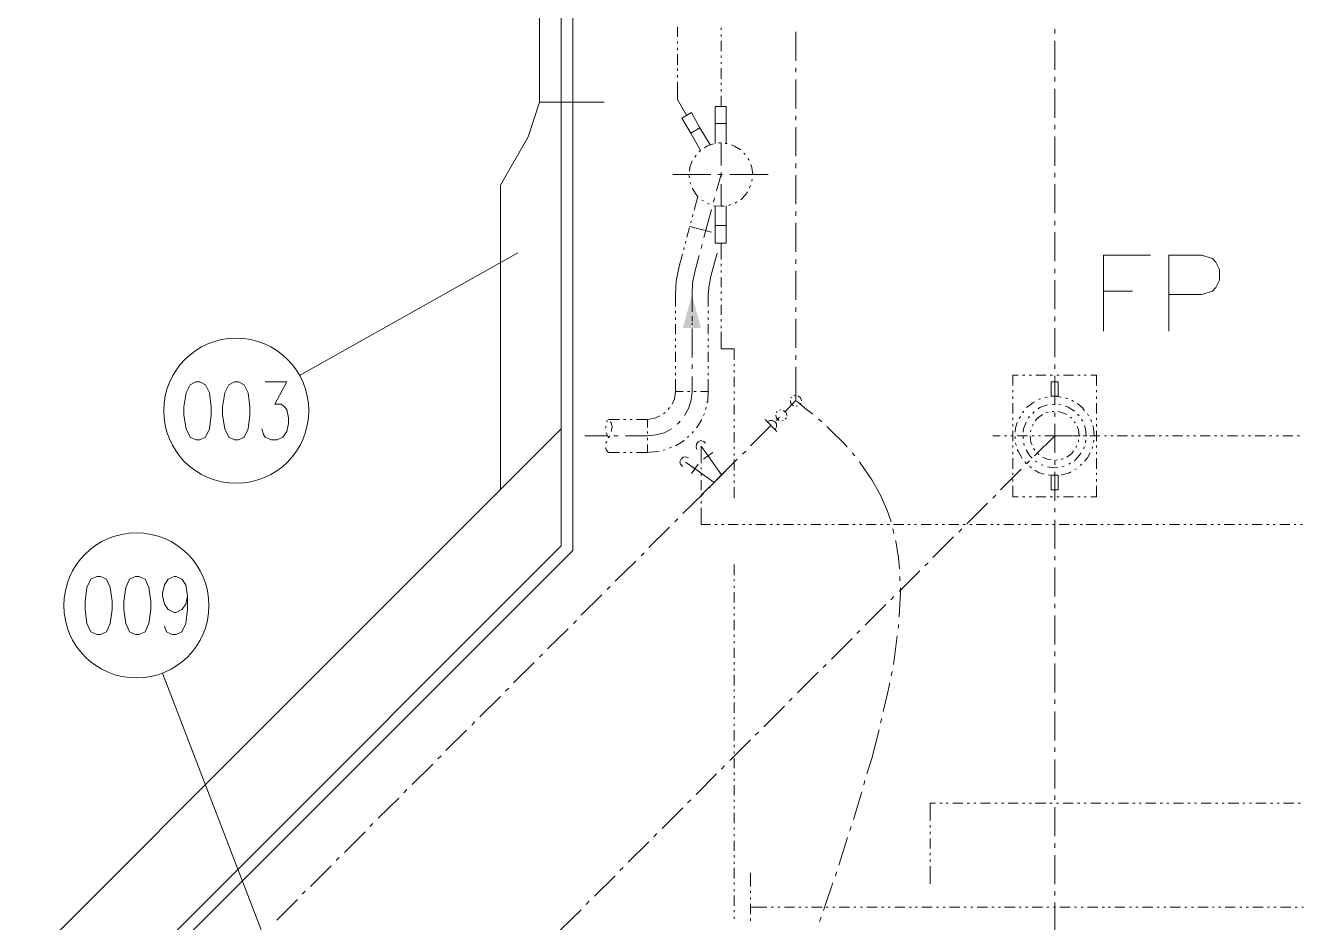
# Model space of a CAD drawing. Header units: millimetres. Extents: x 0 to 588, y 0 to 874.
# Drawn here: x 217.1 to 278.6, y 704.4 to 747.6 of the extents above; entities that cross this region are included whole.
import ezdxf

# ---------------------------------------------------------------- set-up
doc = ezdxf.new("R2010")
doc.units = ezdxf.units.MM
doc.layers.get('0').update_dxf_attribs({"lineweight": 18})

msp = doc.modelspace()

# ---------------------------------------------------------------- hatches: boundary and pattern name
msp.add_hatch(color=0).paths.add_polyline_path([(249.195, 734.631), (249.619, 733.023), (248.751, 733.023)], flags=0)

# ---------------------------------------------------------------- linework, layer by layer
at = {"color": 0, "lineweight": 0}
for points in [[(261.599, 786.976), (260.202, 786.638), (258.847, 786.193), (257.493, 785.664), (256.201, 785.072), (254.931, 784.394), (253.704, 783.632), (252.54, 782.786), (251.418, 781.897), (250.359, 780.923), (249.364, 779.885), (248.433, 778.785), (247.565, 777.642), (246.761, 776.436), (246.041, 775.187), (245.406, 773.916), (244.856, 772.583), (244.369, 771.229), (243.988, 769.852), (243.671, 768.434), (243.459, 767.016), (243.459, 722.312)], [(242.887, 722.545), (242.887, 767.037)], [(241.85, 743.902), (241.85, 766.085)], [(248.497, 747.522), (248.497, 747.035)], [(250.592, 747.48), (250.592, 747.373)], [(250.592, 747.162), (250.592, 747.056)], [(254.19, 745.892), (254.19, 747.289)], [(254.19, 745.892), (254.19, 747.289)], [(266.658, 747.416), (266.658, 747.204)], [(248.497, 746.823), (248.497, 746.718)], [(248.497, 746.506), (248.497, 746.4)], [(250.592, 746.844), (250.592, 746.358)], [(266.658, 746.844), (266.658, 745.448)], [(248.497, 746.209), (248.497, 745.701)], [(250.592, 746.146), (250.592, 746.04)], [(248.497, 745.511), (248.497, 745.405)], [(250.592, 745.829), (250.592, 745.744)], [(250.592, 745.532), (250.592, 745.024)], [(254.19, 745.341), (254.19, 745.553)], [(254.19, 745.341), (254.19, 745.553)], [(248.497, 745.194), (248.497, 745.087)], [(248.497, 744.876), (248.497, 744.029)], [(250.592, 744.834), (250.592, 744.728)], [(254.19, 743.585), (254.19, 744.982)], [(254.19, 743.585), (254.19, 744.982)], [(266.658, 745.109), (266.658, 744.897)], [(248.497, 744.029), (248.941, 743.246)], [(250.592, 744.516), (250.592, 744.41)], [(250.592, 744.198), (250.592, 743.691)], [(266.658, 744.537), (266.658, 743.14)], [(239.966, 739.902), (241.3, 742.23), (241.85, 743.902), (244.962, 743.902)], [(250.317, 742.865), (250.846, 742.865), (250.846, 741.912)], [(250.317, 741.912), (250.317, 742.865)], [(254.19, 743.034), (254.19, 743.246)], [(254.19, 743.034), (254.19, 743.246)], [(266.658, 742.802), (266.658, 742.59)], [(249.597, 741.574), (249.132, 742.4)], [(250.063, 741.849), (249.576, 742.654)], [(254.19, 741.299), (254.19, 742.696)], [(254.19, 741.299), (254.19, 742.696)], [(266.658, 742.251), (266.658, 740.833)], [(249.597, 741.574), (249.534, 741.511)], [(250.232, 741.891), (249.915, 741.785), (249.788, 741.701)], [(250.571, 741.934), (250.465, 741.934)], [(250.592, 741.934), (250.592, 740.854)], [(250.888, 741.912), (250.783, 741.912)], [(251.545, 741.595), (251.248, 741.785), (251.1, 741.849)], [(249.195, 741.066), (249.089, 740.748), (249.068, 740.579)], [(249.386, 741.341), (249.322, 741.256)], [(251.756, 741.383), (251.693, 741.447)], [(251.947, 741.108), (251.883, 741.193)], [(254.19, 740.727), (254.19, 740.939)], [(254.19, 740.727), (254.19, 740.939)], [(248.264, 740.41), (250.105, 740.41)], [(249.047, 740.368), (249.068, 740.262)], [(250.381, 739.627), (250.592, 740.41)], [(250.444, 740.41), (250.656, 740.41)], [(250.592, 740.516), (250.592, 740.304)], [(251.016, 740.41), (252.857, 740.41)], [(252.116, 740.41), (252.074, 740.748), (252.031, 740.897)], [(252.116, 740.41), (252.137, 740.41)], [(254.19, 738.991), (254.19, 740.388)], [(254.19, 738.991), (254.19, 740.388)], [(266.658, 740.494), (266.658, 740.283)], [(239.966, 725.255), (239.966, 739.902)], [(249.089, 740.05), (249.132, 739.944)], [(249.195, 739.754), (249.386, 739.457), (249.492, 739.33)], [(250.592, 739.944), (250.592, 738.886)], [(251.968, 739.775), (252.01, 739.88)], [(252.074, 740.092), (252.095, 740.198)], [(266.658, 739.944), (266.658, 738.547)], [(249.47, 739.351), (249.301, 738.696)], [(249.661, 739.182), (249.745, 739.14)], [(250.232, 739.076), (250.275, 739.288)], [(251.269, 739.034), (251.354, 739.098)], [(251.545, 739.203), (251.778, 739.457), (251.862, 739.585)], [(249.238, 738.484), (249.216, 738.378)], [(249.767, 737.383), (250.126, 738.737)], [(249.936, 739.013), (250.042, 738.991)], [(250.232, 738.907), (250.592, 738.886), (250.74, 738.886)], [(250.846, 737.955), (250.317, 737.955), (250.317, 738.907)], [(250.846, 738.907), (250.846, 737.955)], [(250.952, 738.928), (251.058, 738.97)], [(254.19, 738.42), (254.19, 738.632)], [(254.19, 738.42), (254.19, 738.632)], [(249.068, 737.87), (248.941, 737.404)], [(249.089, 737.912), (250.126, 737.637)], [(249.153, 738.187), (249.132, 738.081)], [(254.19, 736.684), (254.19, 738.081)], [(254.19, 736.684), (254.19, 738.081)], [(266.658, 738.187), (266.658, 737.976)], [(266.658, 737.637), (266.658, 736.24)], [(240.813, 736.642), (230.293, 730.737)], [(248.814, 736.896), (248.793, 736.79)], [(248.899, 737.213), (248.878, 737.108)], [(249.64, 736.854), (249.682, 737.044)], [(250.402, 736.621), (250.105, 735.52)], [(250.592, 737.108), (250.592, 736.324)], [(248.73, 736.6), (248.56, 735.923)], [(249.322, 735.732), (249.534, 736.515)], [(250.592, 736.113), (250.592, 736.007)], [(254.19, 736.113), (254.19, 736.324)], [(254.19, 736.113), (254.19, 736.324)], [(269.007, 732.875), (269.007, 736.536), (271.272, 736.536)], [(272.161, 732.875), (272.161, 736.536), (273.727, 736.536), (274.257, 736.367), (274.426, 736.198), (274.595, 735.838), (274.595, 735.33), (274.426, 734.97), (274.257, 734.801), (273.727, 734.631), (272.161, 734.631)], [(248.56, 735.923), (248.433, 735.287), (248.391, 734.631)], [(249.322, 735.732), (249.216, 735.182), (249.195, 734.631)], [(250.105, 735.52), (250.021, 735.076), (249.978, 734.631)], [(250.592, 735.795), (250.592, 735.69)], [(250.592, 735.478), (250.592, 734.991)], [(254.19, 734.377), (254.19, 735.774)], [(254.19, 734.377), (254.19, 735.774)], [(266.658, 735.88), (266.658, 735.669)], [(250.592, 734.78), (250.592, 734.673)], [(266.658, 735.33), (266.658, 733.933)], [(269.007, 734.801), (270.404, 734.801)], [(248.391, 734.631), (248.391, 734.06)], [(249.195, 733.806), (249.195, 734.631)], [(249.195, 733.912), (249.195, 734.631)], [(249.978, 734.631), (249.978, 734.06)], [(250.592, 734.462), (250.592, 734.356)], [(248.391, 733.848), (248.391, 733.742)], [(249.195, 733.489), (249.195, 733.594)], [(249.195, 733.361), (249.195, 733.552)], [(249.978, 733.848), (249.978, 733.742)], [(250.592, 734.144), (250.592, 733.658)], [(254.19, 733.806), (254.19, 734.018)], [(254.19, 733.806), (254.19, 734.018)], [(266.658, 733.573), (266.658, 733.361)], [(248.391, 733.53), (248.391, 733.425)], [(248.391, 733.213), (248.391, 732.726)], [(249.195, 733.171), (249.195, 733.277)], [(249.195, 731.605), (249.195, 733.001)], [(249.195, 732.134), (249.195, 732.959)], [(249.978, 733.53), (249.978, 733.425)], [(249.978, 733.213), (249.978, 732.726)], [(250.592, 733.446), (250.592, 733.34)], [(250.592, 733.129), (250.592, 733.023)], [(254.19, 732.07), (254.19, 733.467)], [(254.19, 732.07), (254.19, 733.467)], [(266.658, 733.023), (266.658, 731.626)], [(248.391, 732.515), (248.391, 732.409)], [(249.978, 732.515), (249.978, 732.409)], [(250.592, 732.832), (250.592, 732.028)], [(248.391, 732.197), (248.391, 732.091)], [(248.391, 731.88), (248.391, 731.393)], [(249.978, 732.197), (249.978, 732.091)], [(249.978, 731.88), (249.978, 731.393)], [(250.592, 732.028), (251.227, 732.028)], [(251.227, 731.498), (251.227, 732.028)], [(254.19, 731.498), (254.19, 731.711)], [(254.19, 731.498), (254.19, 731.711)], [(248.391, 731.181), (248.391, 731.076)], [(249.195, 731.054), (249.195, 731.266)], [(249.978, 731.181), (249.978, 731.076)], [(251.227, 731.181), (251.227, 731.287)], [(254.19, 729.53), (254.19, 731.16)], [(254.19, 729.53), (254.19, 731.16)], [(266.658, 731.266), (266.658, 731.054)], [(248.391, 730.863), (248.391, 730.758)], [(248.391, 730.567), (248.391, 729.974)], [(248.835, 728.811), (249.026, 729.149), (249.153, 729.551), (249.195, 729.974), (249.195, 730.694)], [(249.978, 730.863), (249.978, 730.758)], [(249.978, 730.567), (249.978, 729.974)], [(251.227, 730.885), (251.227, 730.991)], [(251.227, 730.186), (251.227, 730.673)], [(264.901, 730.758), (264.647, 730.758), (264.647, 730.25)], [(265.218, 730.758), (265.113, 730.758)], [(265.536, 730.758), (265.43, 730.758)], [(266.234, 730.758), (265.748, 730.758)], [(266.552, 730.758), (266.446, 730.758)], [(266.658, 730.715), (266.658, 729.319)], [(266.869, 730.758), (266.764, 730.758)], [(267.568, 730.758), (267.081, 730.758)], [(267.885, 730.758), (267.779, 730.758)], [(268.182, 730.758), (268.076, 730.758)], [(268.668, 730.25), (268.668, 730.758), (268.393, 730.758)], [(228.642, 730.44), (229.679, 730.44), (229.108, 729.361), (229.404, 729.361), (229.574, 729.234), (229.679, 729.107), (229.764, 728.705), (229.764, 728.43), (229.679, 728.048), (229.489, 727.774), (229.214, 727.646), (228.939, 727.646), (228.642, 727.774), (228.558, 727.9), (228.473, 728.176)], [(248.243, 729.361), (248.349, 729.615), (248.391, 729.974)], [(248.772, 729.974), (248.391, 729.974)], [(249.089, 729.974), (248.983, 729.974)], [(249.386, 729.974), (249.28, 729.974)], [(249.978, 729.974), (249.597, 729.974)], [(249.915, 729.424), (249.957, 729.509), (249.978, 729.974)], [(251.227, 729.869), (251.227, 729.974)], [(264.647, 730.038), (264.647, 729.933)], [(268.668, 729.933), (268.668, 730.038)], [(251.227, 729.551), (251.227, 729.657)], [(251.227, 728.853), (251.227, 729.34)], [(253.64, 728.98), (254.19, 729.53)], [(253.936, 729.53), (253.958, 729.382), (254.064, 729.297), (254.085, 729.276)], [(254, 729.7), (253.958, 729.657)], [(254.169, 729.784), (254.106, 729.763)], [(254.19, 729.53), (254.212, 729.509), (254.275, 729.466), (254.36, 729.403), (254.487, 729.297), (254.635, 729.17), (254.826, 729.022), (255.016, 728.874)], [(254.212, 729.255), (254.275, 729.276)], [(254.466, 729.53), (254.423, 729.657), (254.317, 729.742), (254.296, 729.763)], [(254.381, 729.34), (254.423, 729.382), (254.423, 729.403)], [(254.466, 729.53), (254.487, 729.53)], [(264.647, 729.72), (264.647, 729.615)], [(264.647, 729.403), (264.647, 728.916)], [(265.705, 729.466), (265.599, 729.424), (265.303, 729.191)], [(266.319, 729.319), (265.98, 729.212), (265.853, 729.128)], [(265.98, 729.615), (265.917, 729.594), (265.896, 729.573)], [(266.298, 729.7), (266.277, 729.7), (266.192, 729.678)], [(266.975, 729.7), (266.658, 729.742), (266.488, 729.72)], [(266.637, 729.361), (266.531, 729.34)], [(266.954, 729.319), (266.848, 729.34)], [(267.61, 729.022), (267.314, 729.212), (267.166, 729.255)], [(267.293, 729.615), (267.187, 729.657)], [(267.568, 729.488), (267.483, 729.551)], [(268.097, 729.043), (268.012, 729.17), (267.758, 729.382)], [(268.668, 729.615), (268.668, 729.72)], [(268.668, 728.916), (268.668, 729.403)], [(245.703, 728.62), (245.173, 728.62)], [(245.999, 728.62), (245.893, 728.62)], [(246.316, 728.62), (246.211, 728.62)], [(247.057, 728.62), (246.528, 728.62)], [(247.057, 728.62), (247.396, 728.683), (247.65, 728.789)], [(247.057, 728.62), (247.057, 728.239)], [(247.819, 728.895), (247.904, 728.959)], [(248.052, 729.107), (248.116, 729.191)], [(249.386, 728.218), (249.428, 728.239), (249.661, 728.62)], [(249.745, 728.811), (249.788, 728.916)], [(249.851, 729.107), (249.873, 729.212)], [(251.227, 728.535), (251.227, 728.641)], [(252.709, 728.62), (253.28, 728.048)], [(253.238, 728.832), (253.259, 728.683), (253.365, 728.599), (253.386, 728.577)], [(253.302, 729.001), (253.259, 728.959)], [(253.259, 728.577), (253.407, 728.726)], [(253.471, 729.085), (253.407, 729.065)], [(253.767, 728.832), (253.725, 728.959), (253.619, 729.043), (253.598, 729.065)], [(253.683, 728.641), (253.725, 728.683), (253.725, 728.705)], [(253.767, 728.832), (253.788, 728.832)], [(255.27, 728.641), (255.312, 728.62), (255.439, 728.514)], [(264.647, 728.705), (264.647, 728.599)], [(265.007, 728.768), (264.943, 728.662)], [(265.176, 729.022), (265.113, 728.937)], [(265.451, 728.768), (265.388, 728.683)], [(265.663, 729.001), (265.599, 728.916)], [(266.065, 728.853), (265.811, 728.662), (265.726, 728.556)], [(266.34, 728.959), (266.234, 728.937)], [(266.615, 729.001), (266.531, 729.001)], [(266.658, 728.959), (266.658, 728.747)], [(267.25, 728.853), (266.954, 728.98), (266.806, 729.001)], [(267.483, 728.683), (267.399, 728.726)], [(267.843, 728.789), (267.758, 728.874)], [(268.012, 728.535), (267.949, 728.62)], [(268.288, 728.789), (268.245, 728.895)], [(268.436, 728.514), (268.414, 728.556), (268.393, 728.62)], [(268.668, 728.599), (268.668, 728.705)], [(204.174, 689.462), (242.887, 728.176)], [(245.047, 728.303), (245.047, 728.196)], [(245.131, 728.577), (245.11, 728.556), (245.089, 728.493)], [(245.3, 728.048), (245.343, 728.282), (245.3, 728.451), (245.258, 728.514)], [(247.057, 727.837), (247.459, 727.879), (247.862, 727.985), (248.2, 728.176)], [(247.057, 728.048), (247.057, 727.943)], [(248.476, 728.387), (248.56, 728.451), (248.624, 728.535)], [(249.195, 727.964), (249.259, 728.048)], [(251.227, 728.218), (251.227, 728.323)], [(251.227, 727.519), (251.227, 728.006)], [(252.01, 727.35), (253.005, 728.345)], [(253.196, 728.133), (253.259, 728.26), (253.259, 728.408), (253.196, 728.514), (253.069, 728.577), (252.942, 728.577), (252.815, 728.514)], [(253.513, 728.556), (253.577, 728.577)], [(255.693, 728.282), (255.863, 728.112), (256.519, 727.456), (256.667, 727.287)], [(264.647, 728.387), (264.647, 728.282)], [(264.647, 728.069), (264.647, 727.583)], [(264.858, 728.472), (264.774, 728.196), (264.753, 728.006)], [(265.282, 728.493), (265.155, 728.176), (265.134, 728.006)], [(265.515, 728.112), (265.493, 728.027)], [(265.62, 728.387), (265.578, 728.303)], [(266.658, 728.408), (266.658, 727.011)], [(267.652, 728.451), (267.589, 728.514)], [(267.843, 727.837), (267.801, 728.133), (267.737, 728.282)], [(268.182, 727.837), (268.139, 728.176), (268.097, 728.323)], [(268.563, 727.837), (268.52, 728.196), (268.499, 728.323)], [(268.668, 728.282), (268.668, 728.387)], [(268.668, 727.583), (268.668, 728.069)], [(245.089, 727.837), (244.03, 727.837)], [(245.047, 727.477), (245.047, 727.498), (245.089, 727.562)], [(245.068, 727.985), (245.173, 727.731)], [(245.173, 727.752), (245.237, 727.837)], [(245.639, 727.837), (245.428, 727.837)], [(247.057, 727.837), (245.999, 727.837)], [(247.057, 727.731), (247.057, 727.625)], [(247.057, 727.414), (247.057, 727.033)], [(248.391, 727.35), (248.772, 727.583), (248.814, 727.625)], [(248.962, 727.752), (249.047, 727.816)], [(249.851, 727.477), (249.767, 727.562), (249.619, 727.604), (249.492, 727.54), (249.407, 727.434), (249.386, 727.308), (249.428, 727.18)], [(264.033, 727.837), (263.673, 727.837)], [(264.351, 727.837), (264.245, 727.837)], [(264.647, 727.837), (264.541, 727.837)], [(264.753, 727.794), (264.753, 727.688)], [(264.774, 727.477), (264.774, 727.456), (264.816, 727.371)], [(265.345, 727.837), (264.858, 727.837)], [(265.134, 727.794), (265.134, 727.688)], [(265.176, 727.477), (265.197, 727.371)], [(265.472, 727.837), (265.515, 727.519), (265.578, 727.393)], [(265.663, 727.837), (265.557, 727.837)], [(265.684, 726.863), (266.658, 727.837)], [(265.98, 727.837), (265.875, 727.837)], [(266.679, 727.837), (266.192, 727.837)], [(266.658, 727.837), (267.504, 727.837)], [(266.996, 727.837), (266.89, 727.837)], [(267.314, 727.837), (267.208, 727.837)], [(267.885, 727.837), (267.526, 727.837)], [(267.716, 727.837), (267.822, 727.837)], [(267.801, 727.54), (267.801, 727.646)], [(267.843, 727.837), (267.864, 727.837)], [(268.034, 727.837), (268.139, 727.837)], [(268.139, 727.498), (268.161, 727.625)], [(268.182, 727.837), (268.203, 727.837)], [(268.351, 727.837), (268.838, 727.837)], [(268.52, 727.519), (268.541, 727.625)], [(268.563, 727.837), (268.584, 727.837)], [(269.05, 727.837), (269.155, 727.837)], [(269.367, 727.837), (269.473, 727.837)], [(269.663, 727.837), (270.171, 727.837)], [(270.362, 727.837), (270.468, 727.837)], [(270.679, 727.837), (270.785, 727.837)], [(270.997, 727.837), (271.484, 727.837)], [(271.695, 727.837), (271.801, 727.837)], [(272.013, 727.837), (272.119, 727.837)], [(272.33, 727.837), (272.817, 727.837)], [(273.029, 727.837), (273.135, 727.837)], [(273.346, 727.837), (273.452, 727.837)], [(273.664, 727.837), (274.151, 727.837)], [(274.362, 727.837), (274.468, 727.837)], [(274.659, 727.837), (274.764, 727.837)], [(274.976, 727.837), (275.463, 727.837)], [(275.675, 727.837), (275.781, 727.837)], [(275.992, 727.837), (276.098, 727.837)], [(276.31, 727.837), (276.796, 727.837)], [(277.008, 727.837), (277.114, 727.837)], [(277.326, 727.837), (277.432, 727.837)], [(277.643, 727.837), (278.13, 727.837)], [(278.342, 727.837), (278.447, 727.837)], [(245.173, 727.033), (245.068, 727.159), (245.047, 727.265)], [(245.703, 727.033), (245.173, 727.033)], [(245.999, 727.033), (245.893, 727.033)], [(246.316, 727.033), (246.211, 727.033)], [(247.057, 727.033), (246.528, 727.033)], [(247.057, 727.033), (247.502, 727.075), (247.608, 727.096)], [(247.798, 727.138), (247.904, 727.159)], [(248.095, 727.244), (248.2, 727.287)], [(249.026, 726.779), (248.899, 726.821), (248.772, 726.799), (248.666, 726.715), (248.602, 726.588), (248.645, 726.461), (248.73, 726.355)], [(249.64, 727.329), (249.64, 726.525)], [(249.64, 727.329), (249.957, 726.885)], [(249.745, 726.715), (250.19, 727.033)], [(250.613, 725.953), (249.957, 726.885)], [(251.227, 727.202), (251.227, 727.308)], [(251.227, 726.885), (251.227, 726.99)], [(251.629, 726.948), (251.778, 727.096)], [(256.9, 727.011), (257.027, 726.863)], [(264.647, 727.371), (264.647, 727.265)], [(264.647, 727.054), (264.647, 726.948)], [(264.858, 727.18), (264.901, 727.096), (265.07, 726.779), (265.091, 726.736)], [(265.282, 727.159), (265.451, 726.885), (265.578, 726.758)], [(265.642, 727.223), (265.705, 727.138)], [(265.832, 726.99), (265.917, 726.927)], [(266.065, 726.799), (266.34, 726.694), (266.488, 726.673)], [(267.25, 726.799), (267.483, 726.99), (267.568, 727.117)], [(267.61, 726.63), (267.843, 726.885), (267.928, 727.011)], [(267.695, 727.265), (267.716, 727.35)], [(268.055, 727.202), (268.076, 727.308)], [(268.097, 726.609), (268.245, 726.779), (268.372, 727.011)], [(268.457, 727.223), (268.478, 727.308)], [(268.668, 727.265), (268.668, 727.371)], [(268.668, 726.948), (268.668, 727.054)], [(248.878, 726.567), (249.343, 726.25)], [(249.492, 726.461), (249.174, 726.016)], [(250.254, 725.593), (249.343, 726.25)], [(249.64, 726.313), (249.64, 726.228)], [(250.381, 725.72), (251.375, 726.715)], [(250.444, 725.762), (251.227, 726.567)], [(251.227, 726.186), (251.227, 726.694)], [(257.26, 726.588), (257.852, 725.72)], [(264.054, 725.233), (265.049, 726.228)], [(264.647, 726.758), (264.647, 726.25)], [(265.218, 726.588), (265.282, 726.504)], [(265.303, 726.482), (265.451, 726.63)], [(265.451, 726.355), (265.536, 726.291)], [(265.705, 726.186), (265.917, 726.059), (266.15, 725.995)], [(265.726, 726.609), (265.811, 726.567)], [(266.002, 726.44), (266.107, 726.419)], [(266.319, 726.334), (266.658, 726.291), (266.806, 726.313)], [(266.658, 726.651), (266.658, 726.44)], [(266.679, 726.651), (266.785, 726.673)], [(266.975, 726.694), (267.06, 726.736)], [(267.017, 726.355), (267.123, 726.376)], [(267.335, 726.461), (267.42, 726.525)], [(267.631, 726.207), (267.716, 726.25)], [(267.885, 726.398), (267.97, 726.461)], [(268.668, 726.25), (268.668, 726.758)], [(249.64, 726.016), (249.64, 725.91)], [(250.444, 725.762), (249.64, 724.979)], [(249.64, 725.699), (249.64, 725.212)], [(251.227, 725.89), (251.227, 725.995)], [(251.227, 725.572), (251.227, 725.678)], [(257.852, 725.72), (258.255, 725.001)], [(264.647, 726.059), (264.647, 725.953)], [(264.647, 725.741), (264.647, 725.636)], [(266.361, 725.953), (266.467, 725.932)], [(266.658, 726.101), (266.658, 724.704)], [(266.679, 725.932), (266.785, 725.932)], [(266.975, 725.953), (267.017, 725.953), (267.377, 726.059), (267.441, 726.101)], [(268.668, 725.953), (268.668, 726.059)], [(268.668, 725.636), (268.668, 725.741)], [(248.751, 724.09), (249.745, 725.064)], [(249.64, 725.001), (249.64, 724.894)], [(250, 725.318), (250.148, 725.466)], [(251.227, 724.831), (251.227, 725.361)], [(258.255, 725.001), (258.572, 724.281), (258.784, 723.688)], [(263.673, 724.831), (263.821, 724.979)], [(264.647, 725.424), (264.647, 724.894), (264.901, 724.894)], [(268.668, 724.894), (268.668, 725.424)], [(249.64, 724.683), (249.64, 724.577)], [(249.64, 724.365), (249.64, 723.561)], [(262.424, 723.604), (263.419, 724.598)], [(265.113, 724.894), (265.218, 724.894)], [(265.43, 724.894), (265.536, 724.894)], [(265.748, 724.894), (266.234, 724.894)], [(266.446, 724.894), (266.552, 724.894)], [(266.658, 724.344), (266.658, 724.154)], [(266.764, 724.894), (266.869, 724.894)], [(267.081, 724.894), (267.568, 724.894)], [(267.779, 724.894), (267.885, 724.894)], [(268.076, 724.894), (268.182, 724.894)], [(268.393, 724.894), (268.668, 724.894)], [(248.37, 723.688), (248.518, 723.836)], [(266.658, 723.794), (266.658, 722.397)], [(247.121, 722.461), (248.116, 723.434)], [(249.64, 723.561), (250.084, 723.561)], [(250.296, 723.561), (250.402, 723.561)], [(250.613, 723.561), (250.719, 723.561)], [(250.931, 723.561), (251.418, 723.561)], [(251.629, 723.561), (251.735, 723.561)], [(251.947, 723.561), (252.053, 723.561)], [(252.264, 723.561), (252.751, 723.561)], [(252.963, 723.561), (253.069, 723.561)], [(253.28, 723.561), (253.386, 723.561)], [(253.598, 723.561), (254.085, 723.561)], [(254.296, 723.561), (254.402, 723.561)], [(254.593, 723.561), (254.698, 723.561)], [(254.91, 723.561), (255.397, 723.561)], [(255.609, 723.561), (255.714, 723.561)], [(255.926, 723.561), (256.032, 723.561)], [(256.244, 723.561), (256.731, 723.561)], [(256.942, 723.561), (257.048, 723.561)], [(257.26, 723.561), (257.365, 723.561)], [(257.577, 723.561), (258.064, 723.561)], [(258.276, 723.561), (258.382, 723.561)], [(258.593, 723.561), (258.699, 723.561)], [(258.868, 723.35), (258.911, 723.138)], [(258.889, 723.561), (259.397, 723.561)], [(259.588, 723.561), (259.694, 723.561)], [(259.906, 723.561), (260.011, 723.561)], [(260.223, 723.561), (260.71, 723.561)], [(260.921, 723.561), (261.027, 723.561)], [(261.239, 723.561), (261.345, 723.561)], [(261.557, 723.561), (262.043, 723.561)], [(262.043, 723.201), (262.192, 723.35)], [(262.255, 723.561), (262.361, 723.561)], [(262.572, 723.561), (262.678, 723.561)], [(262.89, 723.561), (263.377, 723.561)], [(263.589, 723.561), (263.694, 723.561)], [(263.885, 723.561), (263.991, 723.561)], [(264.202, 723.561), (264.689, 723.561)], [(264.901, 723.561), (265.007, 723.561)], [(265.218, 723.561), (265.324, 723.561)], [(265.536, 723.561), (266.023, 723.561)], [(266.234, 723.561), (266.34, 723.561)], [(266.552, 723.561), (266.658, 723.561)], [(266.869, 723.561), (267.356, 723.561)], [(267.568, 723.561), (267.674, 723.561)], [(267.885, 723.561), (267.991, 723.561)], [(268.182, 723.561), (268.69, 723.561)], [(268.88, 723.561), (268.986, 723.561)], [(269.198, 723.561), (269.303, 723.561)], [(269.515, 723.561), (270.002, 723.561)], [(270.214, 723.561), (270.32, 723.561)], [(270.531, 723.561), (270.637, 723.561)], [(270.849, 723.561), (271.336, 723.561)], [(271.547, 723.561), (271.653, 723.561)], [(271.865, 723.561), (271.971, 723.561)], [(272.182, 723.561), (272.669, 723.561)], [(272.881, 723.561), (272.986, 723.561)], [(273.177, 723.561), (273.283, 723.561)], [(273.495, 723.561), (273.981, 723.561)], [(274.193, 723.561), (274.299, 723.561)], [(274.51, 723.561), (274.616, 723.561)], [(274.828, 723.561), (275.315, 723.561)], [(275.526, 723.561), (275.632, 723.561)], [(275.844, 723.561), (275.95, 723.561)], [(276.161, 723.561), (276.648, 723.561)], [(276.86, 723.561), (276.966, 723.561)], [(277.178, 723.561), (277.283, 723.561)], [(277.495, 723.561), (277.982, 723.561)], [(278.193, 723.561), (278.278, 723.561)], [(278.49, 723.561), (278.596, 723.561)], [(209.952, 689.588), (242.887, 722.545)], [(258.995, 722.799), (259.017, 722.757), (259.144, 721.953), (259.186, 721.423)], [(260.795, 721.973), (261.789, 722.969)], [(243.459, 722.312), (210.227, 689.102), (194.712, 684.932)], [(246.74, 722.058), (246.888, 722.206)], [(266.658, 722.037), (266.658, 721.846)], [(245.491, 720.83), (246.486, 721.804)], [(251.227, 721.127), (251.227, 721.635)], [(259.165, 720.344), (260.159, 721.338)], [(260.413, 721.572), (260.562, 721.719)], [(266.658, 721.487), (266.658, 720.09)], [(224.896, 720.132), (224.811, 719.73), (224.621, 719.476), (224.345, 719.328), (224.261, 719.328), (223.964, 719.476), (223.795, 719.73), (223.689, 720.132), (223.689, 720.259), (223.795, 720.661), (223.964, 720.937), (224.261, 721.064), (224.345, 721.064), (224.621, 720.937), (224.811, 720.661), (224.896, 720.132), (224.896, 719.476), (224.811, 718.798), (224.621, 718.397), (224.345, 718.269), (224.155, 718.269), (223.88, 718.397), (223.795, 718.671)], [(251.227, 720.83), (251.227, 720.915)], [(251.227, 720.513), (251.227, 720.619)], [(259.207, 721.064), (259.207, 720.852)], [(243.861, 719.201), (244.856, 720.175)], [(245.11, 720.429), (245.258, 720.577)], [(251.227, 719.815), (251.227, 720.301)], [(258.762, 719.941), (258.911, 720.09)], [(259.228, 720.513), (259.228, 720.301), (259.165, 719.116)], [(251.227, 719.497), (251.227, 719.603)], [(257.535, 718.714), (258.53, 719.709)], [(266.658, 719.751), (266.658, 719.54)], [(243.48, 718.798), (243.628, 718.947)], [(251.227, 719.18), (251.227, 719.286)], [(251.227, 718.481), (251.227, 718.968)], [(266.658, 719.18), (266.658, 717.783)], [(242.231, 717.571), (243.226, 718.544)], [(251.227, 718.163), (251.227, 718.269)], [(257.133, 718.312), (257.281, 718.46)], [(259.08, 718.206), (258.932, 717.042), (258.889, 716.83)], [(259.144, 718.756), (259.144, 718.651), (259.122, 718.566)], [(251.227, 717.846), (251.227, 717.952)], [(251.227, 717.148), (251.227, 717.634)], [(255.905, 717.084), (256.9, 718.079)], [(241.85, 717.169), (241.999, 717.317)], [(251.227, 716.83), (251.227, 716.936)], [(266.658, 717.444), (266.658, 717.232)], [(230.103, 699.748), (223.689, 716.407)], [(240.601, 715.941), (241.596, 716.915)], [(251.227, 716.512), (251.227, 716.619)], [(251.227, 715.814), (251.227, 716.322)], [(254.275, 715.454), (255.27, 716.449)], [(255.503, 716.682), (255.651, 716.83)], [(258.826, 716.491), (258.784, 716.28)], [(266.658, 716.873), (266.658, 715.476)], [(240.22, 715.539), (240.369, 715.687)], [(258.72, 715.941), (258.614, 715.433), (258.403, 714.565)], [(238.972, 714.311), (239.966, 715.285)], [(251.227, 715.518), (251.227, 715.623)], [(251.227, 715.201), (251.227, 715.306)], [(253.873, 715.052), (254.021, 715.201)], [(266.658, 715.137), (266.658, 714.925)], [(251.227, 714.502), (251.227, 714.989)], [(252.645, 713.824), (253.64, 714.819)], [(266.658, 714.565), (266.658, 713.168)], [(238.591, 713.909), (238.739, 714.058)], [(251.227, 714.184), (251.227, 714.29)], [(251.227, 713.867), (251.227, 713.973)], [(258.339, 714.227), (258.276, 714.015)], [(237.342, 712.681), (238.337, 713.655)], [(251.227, 713.168), (251.227, 713.655)], [(252.243, 713.422), (252.391, 713.571)], [(258.212, 713.676), (257.852, 712.301)], [(251.016, 712.194), (252.01, 713.19)], [(251.227, 712.851), (251.227, 712.957)], [(251.227, 712.533), (251.227, 712.639)], [(266.658, 712.83), (266.658, 712.618)], [(235.712, 711.052), (236.707, 712.025)], [(236.961, 712.279), (237.109, 712.428)], [(251.227, 711.835), (251.227, 712.321)], [(257.852, 712.301), (257.62, 711.559)], [(266.658, 712.258), (266.658, 710.861)], [(249.386, 710.565), (250.381, 711.559)], [(250.613, 711.792), (250.762, 711.941)], [(251.227, 711.518), (251.227, 711.623)], [(235.31, 710.649), (235.458, 710.798)], [(251.227, 711.221), (251.227, 711.327)], [(251.227, 710.523), (251.227, 711.01)], [(257.514, 711.242), (257.471, 711.03)], [(234.082, 709.422), (235.077, 710.396)], [(248.983, 710.162), (249.132, 710.311)], [(251.227, 710.205), (251.227, 710.311)], [(257.365, 710.692), (256.963, 709.358)], [(266.658, 710.523), (266.658, 710.311)], [(247.756, 708.935), (248.751, 709.93)], [(251.227, 709.887), (251.227, 709.994)], [(251.227, 709.189), (251.227, 709.676)], [(260.668, 710.141), (260.668, 709.295)], [(260.668, 710.141), (260.921, 710.141)], [(261.133, 710.141), (261.239, 710.141)], [(261.43, 710.141), (261.535, 710.141)], [(261.747, 710.141), (262.234, 710.141)], [(262.445, 710.141), (262.551, 710.141)], [(262.763, 710.141), (262.869, 710.141)], [(263.08, 710.141), (263.567, 710.141)], [(263.779, 710.141), (263.885, 710.141)], [(264.096, 710.141), (264.202, 710.141)], [(264.414, 710.141), (264.901, 710.141)], [(265.113, 710.141), (265.218, 710.141)], [(265.43, 710.141), (265.536, 710.141)], [(265.726, 710.141), (266.234, 710.141)], [(266.425, 710.141), (266.531, 710.141)], [(266.658, 709.951), (266.658, 708.554)], [(266.742, 710.141), (266.848, 710.141)], [(267.06, 710.141), (267.547, 710.141)], [(267.758, 710.141), (267.864, 710.141)], [(268.076, 710.141), (268.182, 710.141)], [(268.393, 710.141), (268.88, 710.141)], [(269.092, 710.141), (269.198, 710.141)], [(269.409, 710.141), (269.515, 710.141)], [(269.727, 710.141), (270.214, 710.141)], [(270.425, 710.141), (270.531, 710.141)], [(270.722, 710.141), (270.827, 710.141)], [(271.039, 710.141), (271.526, 710.141)], [(271.738, 710.141), (271.844, 710.141)], [(272.055, 710.141), (272.161, 710.141)], [(272.373, 710.141), (272.86, 710.141)], [(273.071, 710.141), (273.177, 710.141)], [(273.389, 710.141), (273.495, 710.141)], [(273.706, 710.141), (274.193, 710.141)], [(274.405, 710.141), (274.51, 710.141)], [(274.722, 710.141), (274.828, 710.141)], [(275.019, 710.141), (275.526, 710.141)], [(275.717, 710.141), (275.823, 710.141)], [(276.034, 710.141), (276.14, 710.141)], [(276.352, 710.141), (276.839, 710.141)], [(277.05, 710.141), (277.156, 710.141)], [(277.368, 710.141), (277.474, 710.141)], [(277.685, 710.141), (278.172, 710.141)], [(278.384, 710.141), (278.49, 710.141)], [(233.68, 709.019), (233.828, 709.168)], [(251.227, 708.872), (251.227, 708.977)], [(256.858, 709.019), (256.794, 708.829)], [(260.668, 709.083), (260.668, 708.977)], [(232.452, 707.771), (233.447, 708.766)], [(247.354, 708.533), (247.502, 708.681)], [(251.227, 708.554), (251.227, 708.66)], [(251.227, 707.855), (251.227, 708.342)], [(256.688, 708.49), (256.265, 707.157)], [(260.668, 708.766), (260.668, 708.66)], [(260.668, 708.448), (260.668, 707.961)], [(246.126, 707.305), (247.121, 708.279)], [(260.668, 707.75), (260.668, 707.644)], [(266.658, 708.215), (266.658, 708.003)], [(230.822, 706.141), (231.817, 707.136)], [(232.05, 707.39), (232.198, 707.538)], [(251.227, 707.538), (251.227, 707.644)], [(251.227, 707.221), (251.227, 707.326)], [(260.668, 707.432), (260.668, 707.326)], [(260.668, 707.115), (260.668, 706.268)], [(266.658, 707.644), (266.658, 706.247)], [(244.496, 705.676), (245.491, 706.649)], [(245.724, 706.903), (245.872, 707.051)], [(251.227, 706.522), (251.227, 707.03)], [(252.01, 706.797), (252.01, 706.141)], [(256.159, 706.84), (256.096, 706.628)], [(230.42, 705.76), (230.569, 705.908)], [(251.227, 706.226), (251.227, 706.331)], [(251.227, 705.908), (251.227, 706.014)], [(252.01, 705.929), (252.01, 705.823)], [(255.969, 706.311), (255.693, 705.463), (255.524, 704.977)], [(266.658, 705.908), (266.658, 705.697)], [(229.193, 704.511), (230.188, 705.506)], [(244.094, 705.273), (244.242, 705.422)], [(251.227, 705.209), (251.227, 705.697)], [(252.01, 705.612), (252.01, 705.506)], [(252.01, 705.294), (252.01, 704.808)], [(266.658, 705.358), (266.658, 703.94)], [(242.866, 704.046), (243.861, 705.019)], [(251.227, 704.892), (251.227, 704.998)], [(251.227, 704.575), (251.227, 704.68)], [(252.01, 705.146), (252.793, 705.146)], [(253.005, 705.146), (253.111, 705.146)], [(253.323, 705.146), (253.429, 705.146)], [(253.64, 705.146), (254.127, 705.146)], [(254.339, 705.146), (254.445, 705.146)], [(254.656, 705.146), (254.762, 705.146)], [(254.952, 705.146), (255.46, 705.146)], [(255.418, 704.659), (255.333, 704.448)], [(255.651, 705.146), (255.757, 705.146)], [(255.969, 705.146), (256.074, 705.146)], [(256.286, 705.146), (256.773, 705.146)], [(256.985, 705.146), (257.09, 705.146)], [(257.302, 705.146), (257.408, 705.146)], [(257.62, 705.146), (258.106, 705.146)], [(258.318, 705.146), (258.424, 705.146)], [(258.635, 705.146), (258.741, 705.146)], [(258.953, 705.146), (259.44, 705.146)], [(259.651, 705.146), (259.757, 705.146)], [(259.948, 705.146), (260.054, 705.146)], [(260.265, 705.146), (260.752, 705.146)], [(260.964, 705.146), (261.07, 705.146)], [(261.281, 705.146), (261.387, 705.146)], [(261.599, 705.146), (262.086, 705.146)], [(262.297, 705.146), (262.403, 705.146)], [(262.615, 705.146), (262.721, 705.146)], [(262.932, 705.146), (263.419, 705.146)], [(263.631, 705.146), (263.737, 705.146)], [(263.948, 705.146), (264.054, 705.146)], [(264.245, 705.146), (264.753, 705.146)], [(264.943, 705.146), (265.049, 705.146)], [(265.261, 705.146), (265.366, 705.146)], [(265.578, 705.146), (266.065, 705.146)], [(266.277, 705.146), (266.382, 705.146)], [(266.594, 705.146), (266.7, 705.146)], [(266.912, 705.146), (267.399, 705.146)], [(267.61, 705.146), (267.716, 705.146)], [(267.928, 705.146), (268.034, 705.146)], [(268.245, 705.146), (268.732, 705.146)], [(268.944, 705.146), (269.05, 705.146)], [(269.24, 705.146), (269.346, 705.146)], [(269.558, 705.146), (270.044, 705.146)], [(270.256, 705.146), (270.362, 705.146)], [(270.574, 705.146), (270.679, 705.146)], [(270.891, 705.146), (271.378, 705.146)], [(271.589, 705.146), (271.695, 705.146)], [(271.907, 705.146), (272.013, 705.146)], [(272.224, 705.146), (272.711, 705.146)], [(272.923, 705.146), (273.029, 705.146)], [(273.24, 705.146), (273.346, 705.146)], [(273.558, 705.146), (274.045, 705.146)], [(274.257, 705.146), (274.341, 705.146)], [(274.553, 705.146), (274.659, 705.146)], [(274.87, 705.146), (275.357, 705.146)], [(275.569, 705.146), (275.675, 705.146)], [(275.886, 705.146), (275.992, 705.146)], [(276.204, 705.146), (276.691, 705.146)], [(276.902, 705.146), (277.008, 705.146)], [(277.22, 705.146), (277.326, 705.146)], [(277.537, 705.146), (278.024, 705.146)], [(278.236, 705.146), (278.342, 705.146)], [(278.553, 705.146), (278.638, 705.146)], [(252.01, 704.596), (252.01, 704.49)]]:
    msp.add_lwpolyline(points, dxfattribs=at)
for points in [[(249.576, 742.654), (249.174, 743.394), (248.708, 743.119), (249.132, 742.4)], [(250.317, 743.691), (250.846, 743.691), (250.846, 742.865), (250.317, 742.865)], [(250.317, 737.108), (250.846, 737.108), (250.846, 737.955), (250.317, 737.955)], [(225.298, 730.44), (225.023, 730.292), (224.832, 729.911), (224.726, 729.234), (224.726, 728.832), (224.832, 728.176), (225.023, 727.774), (225.298, 727.646), (225.488, 727.646), (225.764, 727.774), (225.954, 728.176), (226.039, 728.832), (226.039, 729.234), (225.954, 729.911), (225.764, 730.292), (225.488, 730.44)], [(227.161, 730.44), (226.886, 730.292), (226.695, 729.911), (226.589, 729.234), (226.589, 728.832), (226.695, 728.176), (226.886, 727.774), (227.161, 727.646), (227.351, 727.646), (227.626, 727.774), (227.817, 728.176), (227.901, 728.832), (227.901, 729.234), (227.817, 729.911), (227.626, 730.292), (227.351, 730.44)], [(266.488, 729.742), (266.827, 729.742), (266.827, 730.44), (266.488, 730.44)], [(266.488, 725.932), (266.827, 725.932), (266.827, 725.233), (266.488, 725.233)], [(220.536, 721.064), (220.239, 720.937), (220.049, 720.534), (219.964, 719.878), (219.964, 719.476), (220.049, 718.798), (220.239, 718.397), (220.536, 718.269), (220.705, 718.269), (221.001, 718.397), (221.171, 718.798), (221.276, 719.476), (221.276, 719.878), (221.171, 720.534), (221.001, 720.937), (220.705, 721.064)], [(222.398, 721.064), (222.102, 720.937), (221.933, 720.534), (221.827, 719.878), (221.827, 719.476), (221.933, 718.798), (222.102, 718.397), (222.398, 718.269), (222.567, 718.269), (222.864, 718.397), (223.033, 718.798), (223.139, 719.476), (223.139, 719.878), (223.033, 720.534), (222.864, 720.937), (222.567, 721.064)]]:
    msp.add_lwpolyline(points, close=True, dxfattribs=at)
for centre in [(227.245, 729.043), (222.44, 719.667)]:
    msp.add_circle(centre, 3.493, dxfattribs=at)

doc.saveas('drawing.dxf')
